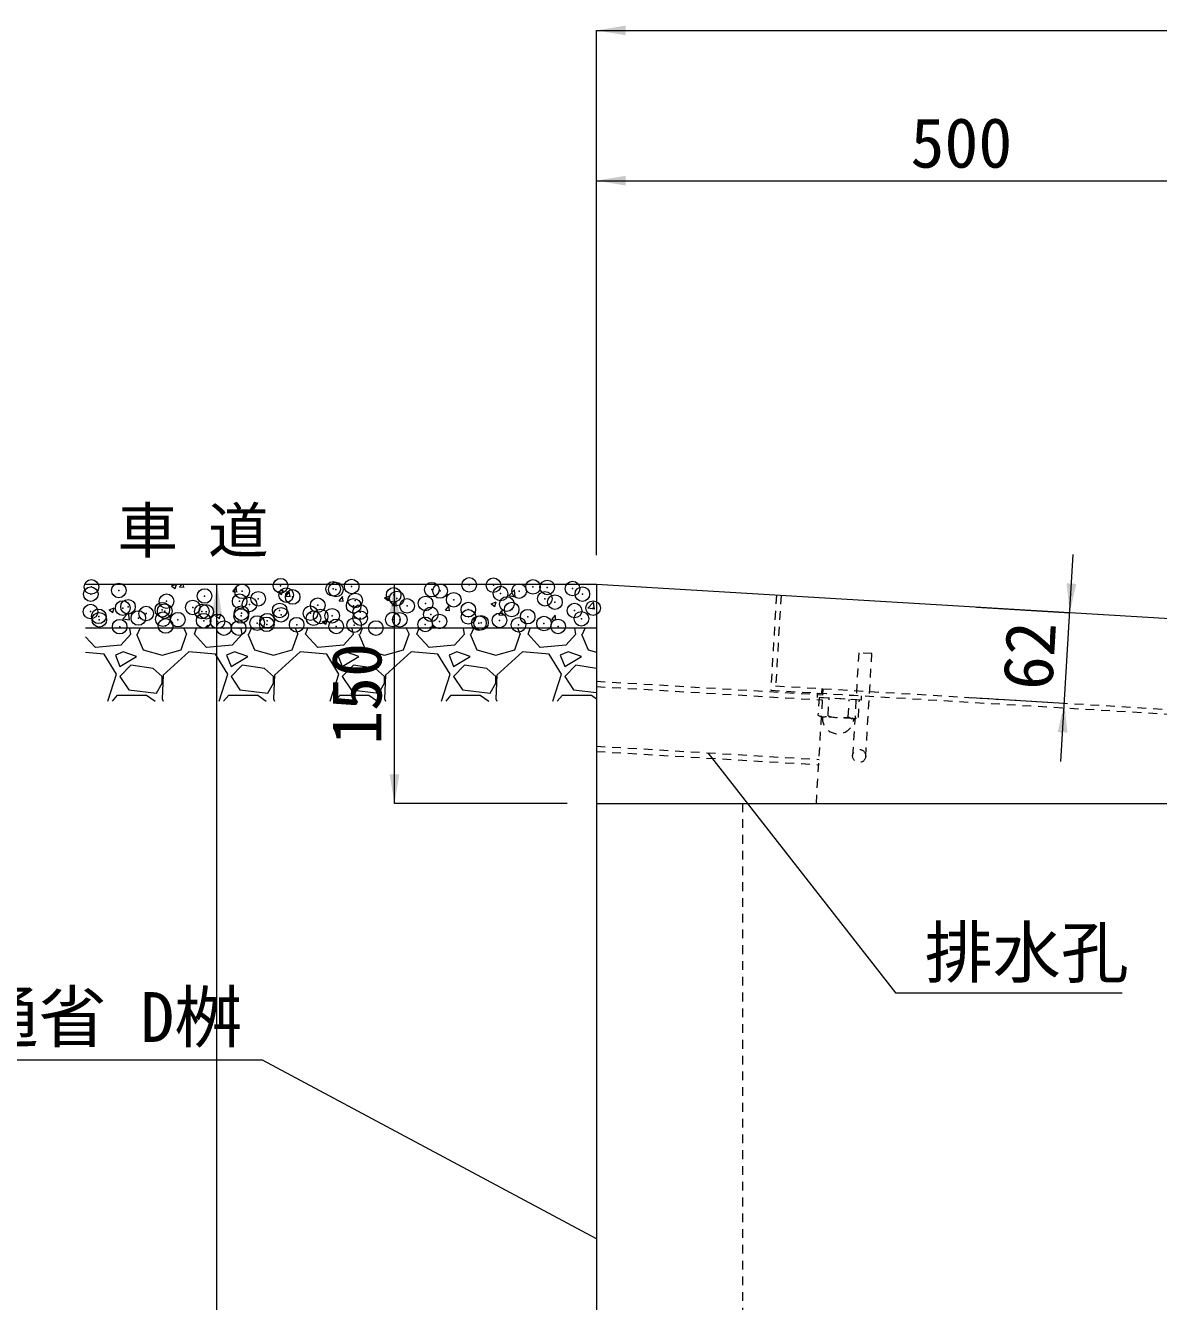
# Model space of a CAD drawing. Units: millimetres at full size, sheet at 1:20; some dimension numbers follow another scale. Extents: x 77366 to 95666, y -7115 to 5664.
# Drawn here: x 83542 to 84318, y 3684 to 4558 of the extents above; entities that cross this region are included whole.
import ezdxf
from ezdxf.enums import TextEntityAlignment as Align

# ---------------------------------------------------------------- set-up
doc = ezdxf.new("R2010")
doc.units = ezdxf.units.MM
doc.header["$LTSCALE"] = 20
doc.header["$PDMODE"] = 32
doc.header["$PDSIZE"] = 10
doc.linetypes.add('USER1', pattern=[0.54, 0.3, -0.24])
for name, color, linetype, lineweight in [('受枠', 3, 'USER1', 9), ('基礎', 7, 'Continuous', 5), ('寸法線', 7, 'Continuous', 13), ('引出線', 4, 'Continuous', 13), ('本体', 2, 'Continuous', 20)]:
    doc.layers.add(name, color=color, linetype=linetype, lineweight=lineweight)
doc.layers.add('文字', color=7, linetype='Continuous')
doc.styles.add('ＭＳ ゴシック', font='')
doc.styles.get('ＭＳ ゴシック').set_extended_font_data('MS Gothic')

# ---------------------------------------------------------------- blocks, each defined once
blk = doc.blocks.new('filled_arrow')
at = {"color": 0, "linetype": 'Continuous', "lineweight": -2}
blk.add_solid([(7.5, 1.25), (0, 0), (7.5, -1.25)], dxfattribs=at)

msp = doc.modelspace()

# ---------------------------------------------------------------- linework, layer by layer
at = {"layer": '受枠'}
for p, q in [((84056.57, 4167.78), (84052.67, 4102.69)), ((84059.77, 4167.58), (84056.05, 4105.7)), ((84113.01, 4128.32), (84108.79, 4057.95)), ((84122, 4127.79), (84113.01, 4128.32)), ((84117.77, 4057.41), (84122, 4127.79)), ((84052.67, 4102.69), (84428.39, 4080.15)), ((84056.05, 4105.7), (84425.39, 4083.54)), ((84084.63, 4097.72), (84084.81, 4100.71)), ((84084.81, 4100.71), (84114.75, 4098.92)), ((84114.75, 4098.92), (84114.57, 4095.92)), ((84114.57, 4095.92), (84084.63, 4097.72)), ((84085.77, 4097.65), (84085.05, 4085.65)), ((84113.43, 4095.99), (84085.77, 4097.65)), ((84091.96, 4085.23), (84092.68, 4097.24)), ((84105.8, 4084.4), (84106.52, 4096.41)), ((84112.71, 4083.99), (84113.43, 4095.99)), ((84109.2, 4083.22), (84088.45, 4084.47))]:
    msp.add_line(p, q, dxfattribs=at)
msp.add_circle((84113.28, 4057.68), 4.5, dxfattribs=at)
for centre, radius, start, end in [((84088.85, 4091.1), 6.64, 235.1212, 298.01154), ((84098.81, 4083.6), 10.75, 175.19917, 357.93906), ((84100.33, 4108.9), 25.1, 250.54215, 282.59059), ((84109.59, 4089.85), 6.64, 235.1212, 298.01154)]:
    msp.add_arc(centre, radius, start, end, dxfattribs=at)
at = {"layer": '基礎', "color": 3, "lineweight": 20}
for p, q in [((83933.3, 4175.17), (83583.3, 4175.17)), ((83933.3, 4145.17), (83583.3, 4145.17))]:
    msp.add_line(p, q, dxfattribs=at)
at = {"layer": '基礎', "lineweight": 9}
for p, q in [((83642.06, 4174.06), (83644.59, 4172.36)), ((83642.08, 4174.1), (83644.87, 4175.17)), ((83644.59, 4172.36), (83645.53, 4175.17)), ((83647.69, 4173.49), (83649.1, 4175.17)), ((83647.69, 4173.48), (83650.72, 4173.22)), ((83650.51, 4173.18), (83650.14, 4175.17)), ((83684.12, 4170.3), (83686.57, 4173.22)), ((83684.12, 4170.29), (83687.16, 4170.03)), ((83686.94, 4169.99), (83686.36, 4173.17)), ((83715.07, 4169.99), (83717.59, 4168.29)), ((83715.08, 4170.03), (83718.64, 4171.4)), ((83717.59, 4168.29), (83718.62, 4171.36)), ((83720.56, 4167.11), (83723.01, 4170.03)), ((83723.38, 4166.8), (83722.79, 4169.99)), ((83823.4, 4175.1), (83823.39, 4175.17)), ((83873.14, 4167.4), (83877.1, 4171.52)), ((83877.61, 4166.69), (83877.05, 4171.52)), ((83720.56, 4167.11), (83723.6, 4166.84)), ((83757, 4163.92), (83759.45, 4166.84)), ((83757, 4163.92), (83760.03, 4163.65)), ((83759.82, 4163.61), (83759.23, 4166.8)), ((83788.07, 4165.93), (83790.6, 4164.22)), ((83788.09, 4165.96), (83791.65, 4167.33)), ((83790.6, 4164.22), (83791.63, 4167.29)), ((83793.43, 4160.73), (83795.88, 4163.65)), ((83793.43, 4160.73), (83796.47, 4160.47)), ((83796.25, 4160.43), (83795.67, 4163.61)), ((83829.87, 4157.55), (83832.32, 4160.47)), ((83832.69, 4157.24), (83832.1, 4160.42)), ((83861.08, 4161.86), (83863.61, 4160.15)), ((83861.1, 4161.89), (83864.65, 4163.26)), ((83863.6, 4160.15), (83864.63, 4163.22)), ((83873.11, 4167.47), (83877.63, 4166.77)), ((83927.36, 4158.99), (83931.32, 4163.11)), ((83931.83, 4158.28), (83931.27, 4163.11)), ((83599.38, 4157.68), (83601.9, 4155.97)), ((83599.39, 4157.72), (83602.95, 4159.08)), ((83601.9, 4155.98), (83602.93, 4159.04)), ((83608.76, 4151.62), (83613.28, 4150.92)), ((83608.8, 4151.55), (83612.76, 4155.67)), ((83613.27, 4150.84), (83612.71, 4155.66)), ((83672.38, 4153.61), (83674.91, 4151.91)), ((83672.4, 4153.65), (83675.96, 4155.01)), ((83674.91, 4151.91), (83675.94, 4154.98)), ((83829.87, 4157.54), (83832.91, 4157.28)), ((83866.31, 4154.36), (83868.76, 4157.28)), ((83866.31, 4154.36), (83869.34, 4154.09)), ((83869.13, 4154.05), (83868.54, 4157.23)), ((83902.74, 4151.17), (83905.19, 4154.09)), ((83905.56, 4150.86), (83904.98, 4154.05)), ((83927.32, 4159.06), (83931.84, 4158.36)), ((83613.6, 4144.92), (83612.58, 4145.17)), ((83614.36, 4141.11), (83613.6, 4144.92)), ((83618.94, 4141.11), (83620.68, 4145.17)), ((83650.59, 4145.17), (83652.46, 4141.11)), ((83657.8, 4141.11), (83659.32, 4145.17)), ((83664.97, 4145.17), (83666.97, 4147.26)), ((83667.17, 4145.17), (83666.92, 4147.26)), ((83689.8, 4144.92), (83688.78, 4145.17)), ((83690.56, 4141.11), (83689.8, 4144.92)), ((83695.14, 4141.11), (83696.88, 4145.17)), ((83726.79, 4145.17), (83728.66, 4141.11)), ((83734, 4141.11), (83735.52, 4145.17)), ((83745.39, 4149.54), (83747.92, 4147.84)), ((83745.41, 4149.58), (83748.96, 4150.94)), ((83747.91, 4147.84), (83748.94, 4150.91)), ((83766, 4144.92), (83764.98, 4145.17)), ((83766.76, 4141.11), (83766, 4144.92)), ((83771.34, 4141.11), (83773.08, 4145.17)), ((83802.99, 4145.17), (83804.86, 4141.11)), ((83810.2, 4141.11), (83811.72, 4145.17)), ((83818.4, 4145.47), (83818.84, 4145.17)), ((83818.41, 4145.51), (83821.97, 4146.88)), ((83821.39, 4145.17), (83821.95, 4146.84)), ((83842.2, 4144.92), (83841.18, 4145.17)), ((83842.96, 4141.11), (83842.2, 4144.92)), ((83847.54, 4141.11), (83849.28, 4145.17)), ((83879.19, 4145.17), (83881.06, 4141.11)), ((83886.4, 4141.11), (83887.92, 4145.17)), ((83902.74, 4151.17), (83905.78, 4150.9)), ((83918.4, 4144.92), (83917.38, 4145.17)), ((83919.16, 4141.11), (83918.4, 4144.92)), ((83923.74, 4141.11), (83925.48, 4145.17)), ((83589.98, 4131.96), (83583.3, 4139.25)), ((83614.36, 4141.11), (83607.51, 4133.49)), ((83618.17, 4141.11), (83622.75, 4130.44)), ((83648.65, 4130.44), (83652.46, 4141.11)), ((83666.18, 4131.96), (83657.8, 4141.11)), ((83690.56, 4141.11), (83683.71, 4133.49)), ((83694.37, 4141.11), (83698.95, 4130.44)), ((83724.85, 4130.44), (83728.66, 4141.11)), ((83742.38, 4131.96), (83734, 4141.11)), ((83766.76, 4141.11), (83759.91, 4133.49)), ((83770.57, 4141.11), (83775.15, 4130.44)), ((83801.05, 4130.44), (83804.86, 4141.11)), ((83818.58, 4131.96), (83810.2, 4141.11)), ((83842.96, 4141.11), (83836.11, 4133.49)), ((83846.77, 4141.11), (83851.35, 4130.44)), ((83877.25, 4130.44), (83881.06, 4141.11)), ((83894.78, 4131.96), (83886.4, 4141.11)), ((83919.16, 4141.11), (83912.31, 4133.49)), ((83922.97, 4141.11), (83927.55, 4130.44)), ((83596.08, 4127.39), (83583.3, 4128.45)), ((83607.51, 4133.49), (83589.98, 4131.96)), ((83604.46, 4113.67), (83596.08, 4127.39)), ((83609.03, 4128.91), (83603.7, 4126.63)), ((83603.7, 4126.63), (83606.74, 4119.01)), ((83606.74, 4119.01), (83618.17, 4125.87)), ((83618.17, 4125.87), (83609.03, 4128.91)), ((83622.75, 4130.44), (83635.7, 4126.63)), ((83635.7, 4126.63), (83648.65, 4130.44)), ((83653.99, 4128.91), (83636.46, 4112.91)), ((83672.28, 4127.39), (83653.99, 4128.91)), ((83683.71, 4133.49), (83666.18, 4131.96)), ((83680.66, 4113.67), (83672.28, 4127.39)), ((83685.23, 4128.91), (83679.9, 4126.63)), ((83679.9, 4126.63), (83682.94, 4119.01)), ((83682.94, 4119.01), (83694.37, 4125.87)), ((83694.37, 4125.87), (83685.23, 4128.91)), ((83698.95, 4130.44), (83711.9, 4126.63)), ((83711.9, 4126.63), (83724.85, 4130.44)), ((83730.19, 4128.91), (83712.66, 4112.91)), ((83748.48, 4127.39), (83730.19, 4128.91)), ((83759.91, 4133.49), (83742.38, 4131.96)), ((83756.86, 4113.67), (83748.48, 4127.39)), ((83761.43, 4128.91), (83756.1, 4126.63)), ((83756.1, 4126.63), (83759.14, 4119.01)), ((83759.14, 4119.01), (83770.57, 4125.87)), ((83770.57, 4125.87), (83761.43, 4128.91)), ((83775.15, 4130.44), (83788.1, 4126.63)), ((83788.1, 4126.63), (83801.05, 4130.44)), ((83806.39, 4128.91), (83788.86, 4112.91)), ((83824.68, 4127.39), (83806.39, 4128.91)), ((83836.11, 4133.49), (83818.58, 4131.96)), ((83833.06, 4113.67), (83824.68, 4127.39)), ((83837.63, 4128.91), (83832.3, 4126.63)), ((83832.3, 4126.63), (83835.34, 4119.01)), ((83835.34, 4119.01), (83846.77, 4125.87)), ((83846.77, 4125.87), (83837.63, 4128.91)), ((83851.35, 4130.44), (83864.3, 4126.63)), ((83864.3, 4126.63), (83877.25, 4130.44)), ((83882.59, 4128.91), (83865.06, 4112.91)), ((83900.88, 4127.39), (83882.59, 4128.91)), ((83912.31, 4133.49), (83894.78, 4131.96)), ((83909.26, 4113.67), (83900.88, 4127.39)), ((83913.83, 4128.91), (83908.5, 4126.63)), ((83908.5, 4126.63), (83911.54, 4119.01)), ((83911.54, 4119.01), (83922.97, 4125.87)), ((83922.97, 4125.87), (83913.83, 4128.91)), ((83927.55, 4130.44), (83933.3, 4128.75)), ((83614.36, 4119.77), (83606.74, 4112.15)), ((83629.6, 4117.48), (83614.36, 4119.77)), ((83635.7, 4112.15), (83629.6, 4117.48)), ((83690.56, 4119.77), (83682.94, 4112.15)), ((83705.8, 4117.48), (83690.56, 4119.77)), ((83711.9, 4112.15), (83705.8, 4117.48)), ((83766.76, 4119.77), (83759.14, 4112.15)), ((83782, 4117.48), (83766.76, 4119.77)), ((83788.1, 4112.15), (83782, 4117.48)), ((83842.96, 4119.77), (83835.34, 4112.15)), ((83858.2, 4117.48), (83842.96, 4119.77)), ((83864.3, 4112.15), (83858.2, 4117.48)), ((83919.16, 4119.77), (83911.54, 4112.15)), ((83933.3, 4117.65), (83919.16, 4119.77)), ((83598.54, 4095.17), (83604.46, 4113.67)), ((83606.74, 4112.15), (83612.84, 4103.01)), ((83636.46, 4112.91), (83635.7, 4096.91)), ((83635.7, 4107.58), (83635.7, 4112.15)), ((83674.74, 4095.17), (83680.66, 4113.67)), ((83682.94, 4112.15), (83689.04, 4103.01)), ((83712.66, 4112.91), (83711.9, 4096.91)), ((83711.9, 4107.58), (83711.9, 4112.15)), ((83750.94, 4095.17), (83756.86, 4113.67)), ((83759.14, 4112.15), (83765.24, 4103.01)), ((83788.86, 4112.91), (83788.1, 4096.91)), ((83788.1, 4107.58), (83788.1, 4112.15)), ((83827.14, 4095.17), (83833.06, 4113.67)), ((83835.34, 4112.15), (83841.44, 4103.01)), ((83865.06, 4112.91), (83864.3, 4096.91)), ((83864.3, 4107.58), (83864.3, 4112.15)), ((83903.34, 4095.17), (83909.26, 4113.67)), ((83911.54, 4112.15), (83917.64, 4103.01)), ((83601.6, 4095.17), (83605.22, 4099.2)), ((83605.22, 4099.2), (83625.03, 4099.2)), ((83612.84, 4103.01), (83631.89, 4100.72)), ((83625.03, 4099.2), (83630.84, 4095.17)), ((83631.89, 4100.72), (83635.7, 4107.58)), ((83677.8, 4095.17), (83681.42, 4099.2)), ((83681.42, 4099.2), (83701.23, 4099.2)), ((83689.04, 4103.01), (83708.09, 4100.72)), ((83701.23, 4099.2), (83707.04, 4095.17)), ((83708.09, 4100.72), (83711.9, 4107.58)), ((83754, 4095.17), (83757.62, 4099.2)), ((83757.62, 4099.2), (83777.43, 4099.2)), ((83765.24, 4103.01), (83784.29, 4100.72)), ((83777.43, 4099.2), (83783.24, 4095.17)), ((83784.29, 4100.72), (83788.1, 4107.58)), ((83830.2, 4095.17), (83833.82, 4099.2)), ((83833.82, 4099.2), (83853.63, 4099.2)), ((83841.44, 4103.01), (83860.49, 4100.72)), ((83853.63, 4099.2), (83859.44, 4095.17)), ((83860.49, 4100.72), (83864.3, 4107.58)), ((83906.4, 4095.17), (83910.02, 4099.2)), ((83910.02, 4099.2), (83929.83, 4099.2)), ((83917.64, 4103.01), (83933.3, 4101.13)), ((83929.83, 4099.2), (83933.3, 4096.8)), ((83635.7, 4096.91), (83636.43, 4095.17)), ((83711.9, 4096.91), (83712.63, 4095.17)), ((83788.1, 4096.91), (83788.83, 4095.17)), ((83864.3, 4096.91), (83865.03, 4095.17))]:
    msp.add_line(p, q, dxfattribs=at)
at = {"layer": '基礎'}
for p in [(83587.29, 4173.48), (83716.85, 4174.27), (83765.56, 4173.74), (83846.1, 4174.83), (83862.67, 4174.62), (83889.79, 4173.48), (83899.52, 4173.1), (83586.81, 4168.49), (83606.05, 4171.02), (83664.8, 4167.21), (83690.46, 4170.46), (83701.52, 4165.31), (83720.76, 4167.85), (83725.14, 4166.57), (83752.85, 4172.07), (83754.76, 4171.65), (83767.97, 4164.19), (83794.36, 4168), (83796.56, 4165.58), (83820.44, 4171.57), (83826.19, 4170.67), (83835.48, 4164.67), (83867.56, 4168.9), (83880.28, 4170.57), (83897.95, 4165.3), (83916.91, 4172.33), (83923.61, 4168.55), (83586.68, 4156.57), (83608.71, 4158.98), (83612.34, 4159.82), (83624.77, 4155.21), (83635.83, 4157.83), (83637.48, 4156.88), (83638.72, 4163.63), (83656.72, 4159.41), (83662.95, 4156.68), (83665.88, 4156.39), (83688.81, 4163.64), (83690.07, 4155.54), (83695.51, 4161.48), (83716.23, 4157.36), (83737.31, 4155.41), (83742.31, 4160.94), (83766.93, 4160.5), (83771.44, 4156.24), (83803.52, 4160.46), (83816.24, 4162.14), (83845.48, 4157.91), (83871.87, 4161.72), (83875.21, 4157.97), (83904.84, 4163.06), (83918.24, 4157.29), (83930.95, 4158.96), (83592.31, 4153.3), (83592.68, 4150.98), (83619.43, 4152.15), (83636.26, 4151.31), (83638.1, 4146.72), (83646.54, 4151.01), (83664.19, 4150.3), (83673.66, 4149.86), (83689.84, 4153.55), (83700.78, 4148.71), (83707.4, 4147.81), (83707.68, 4150.33), (83717.19, 4154.39), (83727.9, 4147.57), (83739.48, 4152.03), (83744.31, 4153.25), (83752.2, 4153.71), (83755.02, 4146.42), (83767.35, 4147.28), (83771.42, 4152.1), (83793.74, 4151.09), (83798.54, 4150.96), (83815.96, 4147.8), (83819.82, 4154.66), (83825.66, 4149.81), (83845.59, 4152.89), (83852.78, 4148.66), (83854.2, 4148.86), (83866.91, 4150.53), (83879.9, 4147.52), (83886.15, 4153.07), (83897.33, 4148.39), (83907.01, 4146.37), (83922.99, 4151.64), (83606.63, 4146.22), (83678.06, 4145.24), (83688.16, 4145.28), (83782.13, 4145.28)]:
    msp.add_point(p, dxfattribs=at)
at = {"layer": '寸法線'}
for p, q in [((83933.3, 4554.64), (84598.3, 4554.64)), ((83933.3, 4195.17), (83933.3, 4554.64)), ((83933.3, 4451.71), (84433.3, 4451.71)), ((83933.3, 4195.17), (83933.3, 4451.71)), ((84251.44, 4053.9), (84259.94, 4195.65)), ((83673.3, 2995.17), (83673.3, 4175.17)), ((83913.3, 4175.17), (83673.3, 4175.17)), ((83794.9, 4025.17), (83794.9, 4175.17)), ((83913.3, 4175.17), (83794.9, 4175.17)), ((84193.67, 4159.55), (84257.54, 4155.72)), ((84189.95, 4097.66), (84253.83, 4093.83)), ((83913.3, 4025.17), (83794.9, 4025.17))]:
    msp.add_line(p, q, dxfattribs=at)
at = {"layer": '引出線'}
for points in [[(84009.54, 4059.83), (84138.15, 3895.39), (84293.38, 3895.39)], [(83933.3, 3726.82), (83704.56, 3849.41), (83364.4, 3849.41)]]:
    msp.add_lwpolyline(points, dxfattribs=at)
at = {"layer": '本体'}
for p, q in [((83933.3, 4175.17), (83933.3, 4025.17)), ((84414.11, 4146.32), (83933.3, 4175.17)), ((83933.3, 4025.17), (84633.3, 4025.17)), ((83933.3, 4025.17), (83933.3, 2995.17)), ((83933.3, 4025.17), (84598.3, 4025.17)), ((83933.3, 4025.17), (84598.3, 4025.17))]:
    msp.add_line(p, q, dxfattribs=at)
at = {"layer": '本体', "linetype": 'USER1', "lineweight": 9}
for p, q in [((83933.3, 4108.86), (84088.43, 4099.61)), ((83933.3, 4105.25), (84088.21, 4096.01)), ((84083.93, 4025.16), (84088.4, 4099.59)), ((84087.65, 4103.8), (84087.46, 4100.61)), ((84088.41, 4099.42), (84088.67, 4103.75)), ((83933.3, 4064.38), (84085.78, 4055.29)), ((83933.3, 4060.77), (84085.57, 4051.69)), ((84033.3, 4025.17), (84033.3, 2995.17))]:
    msp.add_line(p, q, dxfattribs=at)

# ---------------------------------------------------------------- block references
at = {"layer": '寸法線', "xscale": 2.67, "yscale": 2.67}
for p in [(83933.3, 4554.64), (83933.3, 4451.71)]:
    msp.add_blockref('filled_arrow', p, dxfattribs=at)
for p, rotation in [((83673.3, 4175.17), 270), ((83794.9, 4175.17), 270), ((84257.54, 4155.72), 86.6), ((84253.83, 4093.83), 266.6), ((83794.9, 4025.17), 90)]:
    msp.add_blockref('filled_arrow', p, dxfattribs=dict(at, rotation=rotation))
at = {"layer": '引出線', "xscale": 0.133, "yscale": 0.133}
for p, rotation in [((84009.54, 4059.83), 308), ((83933.3, 3726.82), 151.8)]:
    msp.add_blockref('filled_arrow', p, dxfattribs=dict(at, rotation=rotation))

# ---------------------------------------------------------------- texts
at = {"layer": '寸法線', "style": 'ＭＳ ゴシック'}
msp.add_text('500', height=34.18, dxfattribs=at).set_placement((84183.3, 4477.71), align=Align.MIDDLE_CENTER)
for s, rotation, p in [('62', 86.566, (84229.73, 4126.33)), ('150', 90, (83768.9, 4100.17))]:
    msp.add_text(s, height=34.18, rotation=rotation, dxfattribs=at).set_placement(p, align=Align.MIDDLE_CENTER)
at = {"layer": '引出線', "style": 'ＭＳ ゴシック'}
msp.add_text('排水孔', height=34.18, dxfattribs=at).set_placement((84158.15, 3940.24), align=Align.TOP_LEFT)
msp.add_text('国土交通省 D桝', height=34.18, dxfattribs=at).set_placement((83364.4, 3851.51), align=Align.BOTTOM_LEFT)
at = {"layer": '文字', "style": 'ＭＳ ゴシック'}
msp.add_text('車 道', height=30.38, dxfattribs=at).set_placement((83656.87, 4212.22), align=Align.MIDDLE_CENTER)

doc.saveas('drawing.dxf')
